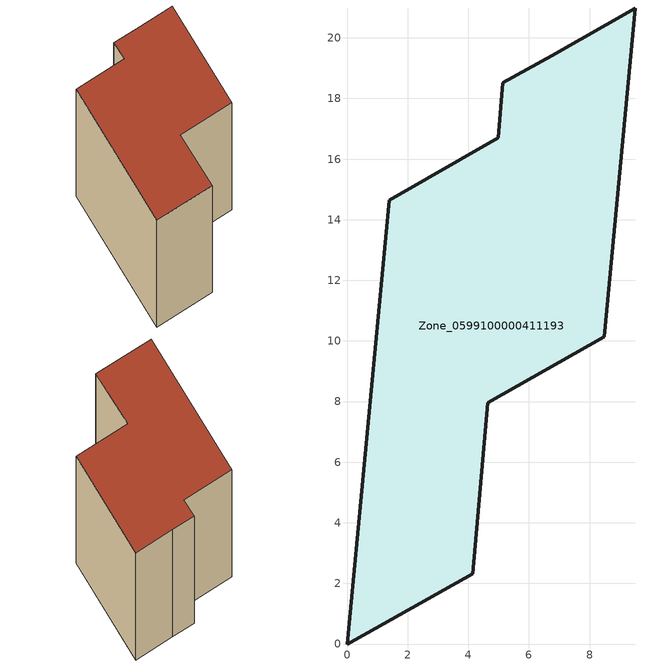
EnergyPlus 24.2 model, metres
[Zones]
Zone_0599100000411193
 floor ground (C_G): 4.64,7.96 4.14,2.32 0,0 1.39,14.65 4.99,16.7 5.14,18.52 6.75,19.41 9.52,20.99 8.49,10.14 z0
 wall outside (C_F): 6.75,19.41 5.14,18.52 4.99,16.7 1.39,14.65 0,0 4.14,2.32 4.64,7.96 8.49,10.14 9.52,20.99 6.75,19.41 z0:6.53
 roof outside (C_R): 4.64,7.96 8.49,10.14 9.52,20.99 6.75,19.41 5.14,18.52 4.99,16.7 1.39,14.65 0,0 4.14,2.32 z6.53
[BUILDING]
Pand.0599100000411193: North Axis=0; Terrain=City; Loads Convergence Tolerance Value=0.04; Temperature Convergence Tolerance Value=0.4; Solar Distribution=FullExterior; Maximum Number of Warmup Days=25; Minimum Number of Warmup Days=1
[Site:Location]
Rotterdam.The.Hague.AP_ZH_NLD Design_Conditions: Latitude=51.96; Longitude=4.45; Time Zone=1; Elevation=-4.5
[SITE:GROUNDTEMPERATURE:BUILDINGSURFACE]
18, 18, 18, 18, 18, 18, 18, 18, 18, 18, 18, 18
[MATERIAL] Thermal Absorptance=0.9; Solar Absorptance=0.7; Visible Absorptance=0.7
Name | Roughness | Thickness | Conductivity | Density | Specific Heat
G.TI.2006-2014 | MediumSmooth | 0.15 | 0.06 | 540 | 1210
F.TI.2006-2014 | Rough | 0.3 | 0.12 | 1920 | 840
R.TI.2006-2014 | MediumRough | 0.2 | 0.08 | 1500 | 1000
[CONSTRUCTION]
C_G: G.TI.2006-2014
C_F: F.TI.2006-2014
C_R: R.TI.2006-2014
[ZONE]
Zone_0599100000411193: Type=1; Multiplier=1; Ceiling Height=Autocalculate; Volume=Autocalculate; Floor Area=autocalculate; Part of Total Floor Area=Yes
[ZONEINFILTRATION:DESIGNFLOWRATE]
Infil_Zone_0599100000411193: Zone or ZoneList or Space or SpaceList=Zone_0599100000411193; Schedule=AlwaysOn; Design Flow Rate Calculation Method=Flow/Area; Flow Rate per Floor Area=0.0015; Constant Term Coefficient=1; Temperature Term Coefficient=0; Velocity Term Coefficient=0; Velocity Squared Term Coefficient=0
[HVACTEMPLATE:ZONE:IDEALLOADSAIRSYSTEM]
Zone_0599100000411193: Maximum Heating Supply Air Temperature=50; Minimum Cooling Supply Air Temperature=13; Maximum Heating Supply Air Humidity Ratio=0.0156; Minimum Cooling Supply Air Humidity Ratio=0.0077; Heating Limit=NoLimit; Cooling Limit=NoLimit; Dehumidification Control Type=ConstantSensibleHeatRatio; Cooling Sensible Heat Ratio=0.7; Dehumidification Setpoint=60; Humidification Control Type=None; Humidification Setpoint=30; Outdoor Air Method=None; Outdoor Air Flow Rate per Person=0.00944; Outdoor Air Flow Rate per Zone Floor Area=0; Outdoor Air Flow Rate per Zone=0; Demand Controlled Ventilation Type=None; Outdoor Air Economizer Type=NoEconomizer; Heat Recovery Type=None; Sensible Heat Recovery Effectiveness=0.7; Latent Heat Recovery Effectiveness=0.65
[ZONECONTROL:THERMOSTAT]
ThermostatControl_Zone_0599100000411193: Zone or ZoneList=Zone_0599100000411193; Control Type Schedule=DualSetpointControlType; Control 1=Thermostat_Zone_0599100000411193; Temperature Difference Between Cutout And Setpoint=0
[THERMOSTATSETPOINT:DUALSETPOINT]
Thermostat_Zone_0599100000411193: Heating Setpoint Temperature Schedule=HeatingSetpoint_Zone_0599100000411193; Cooling Setpoint Temperature Schedule=CoolingSetpoint_Zone_0599100000411193
[SCHEDULE:COMPACT]
HeatingSetpoint_Zone_0599100000411193: Through: 12/31, For: AllDays, Until: 24:00, 21
CoolingSetpoint_Zone_0599100000411193: Through: 12/31, For: AllDays, Until: 24:00, 24
DualSetpointControlType: Through: 12/31, For: AllDays, Until: 24:00, 4
AlwaysOn: Through: 12/31, For: AllDays, Until: 24:00, 1
